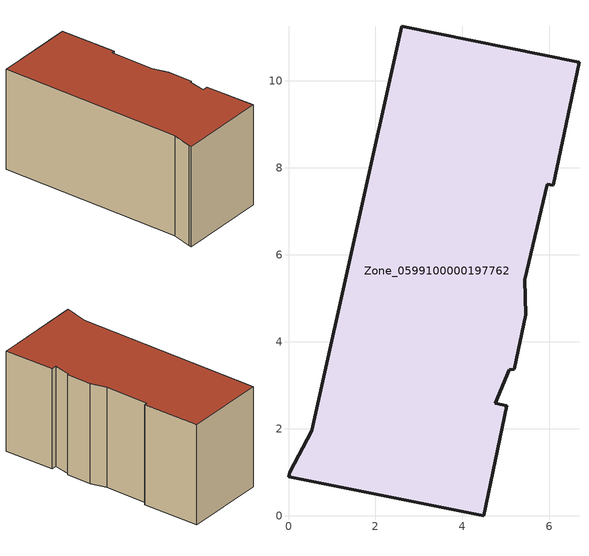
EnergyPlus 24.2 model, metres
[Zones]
Zone_0599100000197762
 floor ground (C_G): 5.46,4.62 5.2,3.37 5.08,3.36 4.75,2.59 5.02,2.53 4.49,0 0,0.9 0.03,1 0.54,1.96 2.6,11.26 6.68,10.43 6.09,7.6 5.95,7.63 5.44,5.42 z0
 wall outside (C_F): 0,0.9 4.49,0 5.02,2.53 4.75,2.59 5.08,3.36 5.2,3.37 5.46,4.62 5.44,5.42 5.95,7.63 6.09,7.6 6.68,10.43 2.6,11.26 0.54,1.96 0.03,1 0,0.9 z0:5.15
 roof outside (C_R): 5.2,3.37 5.46,4.62 5.44,5.42 5.95,7.63 6.09,7.6 6.68,10.43 2.6,11.26 0.54,1.96 0.03,1 0,0.9 4.49,0 5.02,2.53 4.75,2.59 5.08,3.36 z5.15
[BUILDING]
Pand.0599100000197762: North Axis=0; Terrain=City; Loads Convergence Tolerance Value=0.04; Temperature Convergence Tolerance Value=0.4; Solar Distribution=FullExterior; Maximum Number of Warmup Days=25; Minimum Number of Warmup Days=1
[Site:Location]
Rotterdam.The.Hague.AP_ZH_NLD Design_Conditions: Latitude=51.96; Longitude=4.45; Time Zone=1; Elevation=-4.5
[SITE:GROUNDTEMPERATURE:BUILDINGSURFACE]
18, 18, 18, 18, 18, 18, 18, 18, 18, 18, 18, 18
[MATERIAL] Thermal Absorptance=0.9; Solar Absorptance=0.7; Visible Absorptance=0.7
Name | Roughness | Thickness | Conductivity | Density | Specific Heat
G.TC.1946 | MediumSmooth | 0.15 | 1 | 540 | 1210
F.TC.1946 | Rough | 0.3 | 0.857143 | 1920 | 840
R.TC.1946 | MediumRough | 0.2 | 0.909091 | 1500 | 1000
[CONSTRUCTION]
C_G: G.TC.1946
C_F: F.TC.1946
C_R: R.TC.1946
[ZONE]
Zone_0599100000197762: Type=1; Multiplier=1; Ceiling Height=Autocalculate; Volume=Autocalculate; Floor Area=autocalculate; Part of Total Floor Area=Yes
[ZONEINFILTRATION:DESIGNFLOWRATE]
Infil_Zone_0599100000197762: Zone or ZoneList or Space or SpaceList=Zone_0599100000197762; Schedule=AlwaysOn; Design Flow Rate Calculation Method=Flow/Area; Flow Rate per Floor Area=0.003; Constant Term Coefficient=1; Temperature Term Coefficient=0; Velocity Term Coefficient=0; Velocity Squared Term Coefficient=0
[HVACTEMPLATE:ZONE:IDEALLOADSAIRSYSTEM]
Zone_0599100000197762: Maximum Heating Supply Air Temperature=50; Minimum Cooling Supply Air Temperature=13; Maximum Heating Supply Air Humidity Ratio=0.0156; Minimum Cooling Supply Air Humidity Ratio=0.0077; Heating Limit=NoLimit; Cooling Limit=NoLimit; Dehumidification Control Type=ConstantSensibleHeatRatio; Cooling Sensible Heat Ratio=0.7; Dehumidification Setpoint=60; Humidification Control Type=None; Humidification Setpoint=30; Outdoor Air Method=None; Outdoor Air Flow Rate per Person=0.00944; Outdoor Air Flow Rate per Zone Floor Area=0; Outdoor Air Flow Rate per Zone=0; Demand Controlled Ventilation Type=None; Outdoor Air Economizer Type=NoEconomizer; Heat Recovery Type=None; Sensible Heat Recovery Effectiveness=0.7; Latent Heat Recovery Effectiveness=0.65
[ZONECONTROL:THERMOSTAT]
ThermostatControl_Zone_0599100000197762: Zone or ZoneList=Zone_0599100000197762; Control Type Schedule=DualSetpointControlType; Control 1=Thermostat_Zone_0599100000197762; Temperature Difference Between Cutout And Setpoint=0
[THERMOSTATSETPOINT:DUALSETPOINT]
Thermostat_Zone_0599100000197762: Heating Setpoint Temperature Schedule=HeatingSetpoint_Zone_0599100000197762; Cooling Setpoint Temperature Schedule=CoolingSetpoint_Zone_0599100000197762
[SCHEDULE:COMPACT]
HeatingSetpoint_Zone_0599100000197762: Through: 12/31, For: AllDays, Until: 24:00, 21
CoolingSetpoint_Zone_0599100000197762: Through: 12/31, For: AllDays, Until: 24:00, 24
DualSetpointControlType: Through: 12/31, For: AllDays, Until: 24:00, 4
AlwaysOn: Through: 12/31, For: AllDays, Until: 24:00, 1
